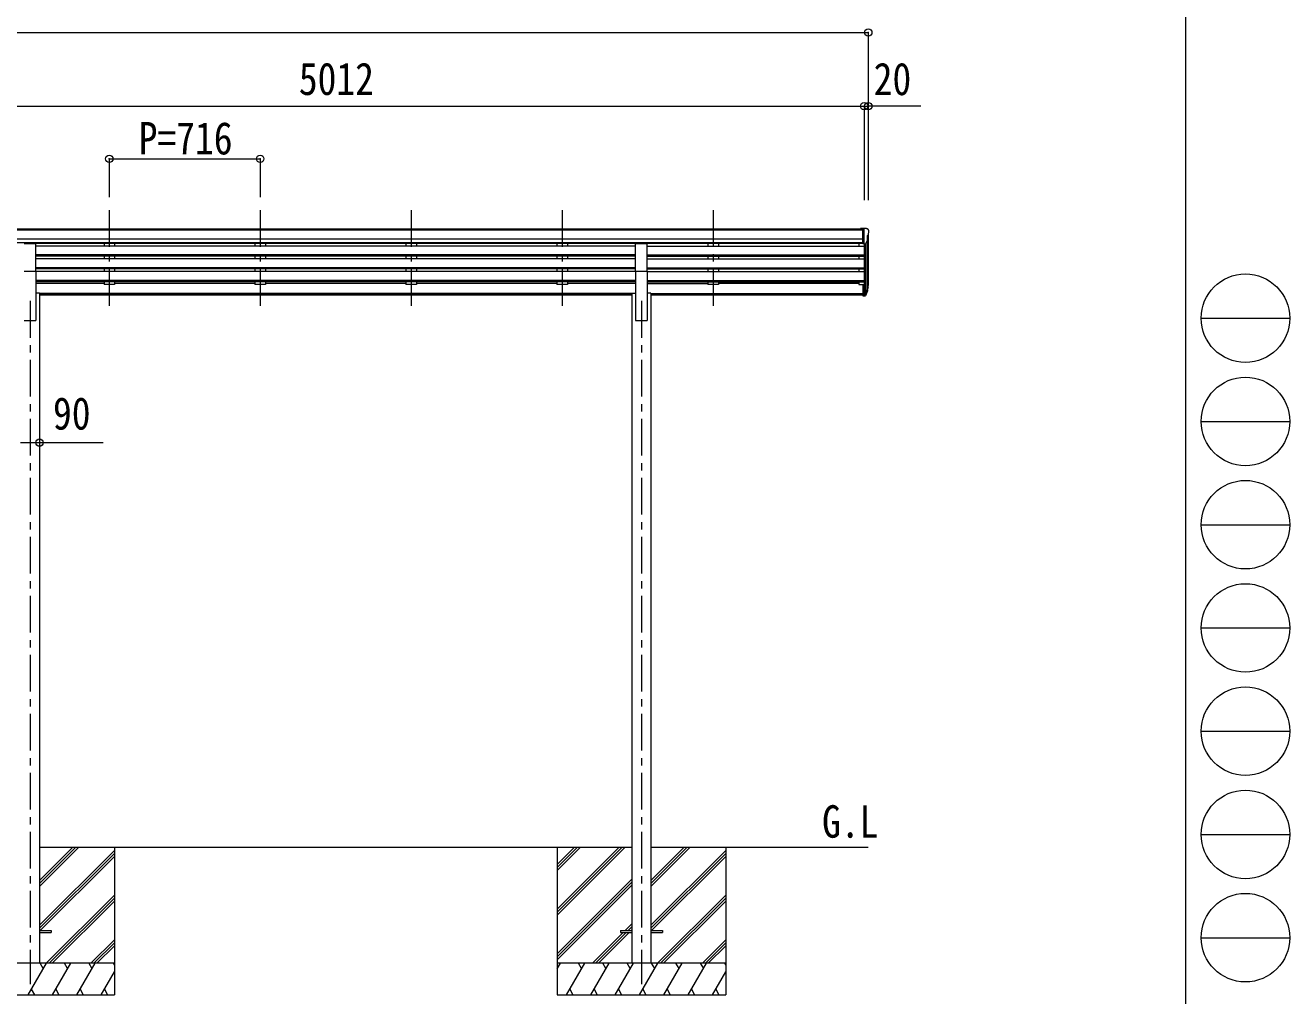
# Model space of a CAD drawing. Units: millimetres at full size, sheet at 1:35; some dimension numbers follow another scale. Extents: x -9837 to 9837, y -6790 to 6790.
# Drawn here: x 3840 to 9837, y -4441 to 165 of the extents above; entities that cross this region are included whole.
import ezdxf
from ezdxf.enums import TextEntityAlignment as Align

# ---------------------------------------------------------------- set-up
doc = ezdxf.new("R2010")
doc.units = ezdxf.units.MM
doc.header["$LTSCALE"] = 35
doc.header["$PDMODE"] = 32
doc.header["$PDSIZE"] = 35
doc.linetypes.add('CHAIN1', pattern=[8, 5, -1, 1, -1])
for name, color, linetype, lineweight in [('0-0_0', 7, 'Continuous', 9), ('0-1_本体', 5, 'CHAIN1', 9), ('0-3_ELV2', 4, 'Continuous', 9), ('0-6_OTH_LINE', 6, 'Continuous', 9), ('F-0_240', 7, 'Continuous', 9)]:
    doc.layers.add(name, color=color, linetype=linetype, lineweight=lineweight)
doc.layers.add('0-7_SHAPE', color=7, linetype='Continuous')
doc.styles.add('ＭＳ ゴシック', font='')
doc.styles.get('ＭＳ ゴシック').set_extended_font_data('MS Gothic')

msp = doc.modelspace()

# ---------------------------------------------------------------- linework, layer by layer
at = {"layer": '0-0_0'}
for p, q in [((3907.74, -3736.01), (6717.34, -3736.01)), ((3907.74, -3921.64), (4093.37, -3736.01)), ((3907.74, -3907.49), (4079.23, -3736.01)), ((3907.74, -3893.35), (4065.08, -3736.01)), ((3907.74, -4105.48), (4262.54, -3750.69)), ((3907.74, -4119.62), (4262.54, -3764.83)), ((4262.54, -3736.01), (4262.54, -4436.01)), ((6362.54, -3736.01), (6362.54, -4436.01)), ((6362.54, -4030.18), (6656.72, -3736.01)), ((6362.54, -4044.32), (6670.86, -3736.01)), ((6362.54, -4058.47), (6685, -3736.01)), ((6362.54, -3846.34), (6472.87, -3736.01)), ((6362.54, -3832.19), (6458.73, -3736.01)), ((6362.54, -3818.05), (6444.58, -3736.01)), ((6807.74, -3736.01), (7838.54, -3736.01)), ((6807.74, -3921.64), (6993.37, -3736.01)), ((6807.74, -3907.49), (6979.23, -3736.01)), ((6807.74, -3893.35), (6965.08, -3736.01)), ((6807.74, -4105.48), (7162.54, -3750.69)), ((6807.74, -4119.62), (7162.54, -3764.83)), ((7162.54, -3736.01), (7162.54, -4436.01)), ((3910, -4131.51), (4262.54, -3778.97)), ((6810, -4131.51), (7162.54, -3778.97)), ((6362.54, -4242.31), (6717.34, -3887.52)), ((6362.54, -4256.46), (6717.34, -3901.66)), ((6362.54, -4270.6), (6717.34, -3915.8)), ((3939.35, -4286.01), (4262.54, -3962.82)), ((3953.49, -4286.01), (4262.54, -3976.96)), ((3967.63, -4286.01), (4262.54, -3991.1)), ((6839.35, -4286.01), (7162.54, -3962.82)), ((6853.49, -4286.01), (7162.54, -3976.96)), ((6867.63, -4286.01), (7162.54, -3991.1)), ((6685.48, -4131.51), (6717.34, -4099.65)), ((6699.62, -4131.51), (6717.34, -4113.79)), ((6713.76, -4131.51), (6717.34, -4127.93)), ((4151.48, -4286.01), (4262.54, -4174.95)), ((4165.62, -4286.01), (4262.54, -4189.09)), ((6530.98, -4286.01), (6676.48, -4140.51)), ((6545.12, -4286.01), (6690.62, -4140.51)), ((6559.26, -4286.01), (6704.76, -4140.51)), ((7051.48, -4286.01), (7162.54, -4174.95)), ((7065.62, -4286.01), (7162.54, -4189.09)), ((4179.76, -4286.01), (4262.54, -4203.23)), ((7079.76, -4286.01), (7162.54, -4203.23)), ((4262.54, -4286.01), (3462.54, -4286.01)), ((3853.69, -4436.01), (3940.3, -4286.01)), ((3925.3, -4311.99), (3910.3, -4286)), ((3969.16, -4436.01), (4055.77, -4286.01)), ((4040.77, -4311.99), (4025.77, -4286.01)), ((4084.63, -4436.01), (4171.24, -4286.01)), ((4141.24, -4286.01), (4156.24, -4311.99)), ((4256.71, -4286.01), (4262.54, -4296.11)), ((7162.54, -4286.01), (6362.54, -4286.01)), ((6362.54, -4313.51), (6378.42, -4286.01)), ((6407.28, -4436.01), (6493.89, -4286.01)), ((6478.89, -4311.99), (6463.89, -4286)), ((6522.75, -4436), (6609.36, -4286.01)), ((6594.36, -4311.99), (6579.35, -4286.01)), ((6638.22, -4436.01), (6724.83, -4286.01)), ((6709.83, -4311.99), (6694.82, -4286.01)), ((6753.69, -4436.01), (6840.3, -4286.01)), ((6825.3, -4311.99), (6810.3, -4286)), ((6869.16, -4436.01), (6955.77, -4286.01)), ((6940.77, -4311.99), (6925.77, -4286.01)), ((6984.63, -4436.01), (7071.24, -4286.01)), ((7041.24, -4286.01), (7056.24, -4311.99)), ((7156.71, -4286.01), (7162.54, -4296.11)), ((4200.1, -4436.01), (4262.54, -4327.87)), ((7100.1, -4436.01), (7162.54, -4327.87)), ((3462.54, -4436.01), (4262.54, -4436.01)), ((3868.69, -4410.03), (3883.69, -4436.01)), ((3984.16, -4410.03), (3999.16, -4436.01)), ((4099.63, -4410.03), (4114.63, -4436.01)), ((4215.1, -4410.03), (4230.1, -4436.01)), ((6362.54, -4436.01), (7162.54, -4436.01)), ((6422.28, -4410.03), (6437.28, -4436.01)), ((6537.75, -4410.03), (6552.75, -4436)), ((6653.22, -4410.02), (6668.22, -4436.01)), ((6768.69, -4410.03), (6783.69, -4436.01)), ((6884.16, -4410.03), (6899.16, -4436.01)), ((6999.63, -4410.03), (7014.63, -4436.01)), ((7115.1, -4410.03), (7130.1, -4436.01))]:
    msp.add_line(p, q, dxfattribs=at)
at = {"layer": '0-1_本体'}
for p, q in [((4238.54, -711.6), (4238.54, -1189.12)), ((4954.54, -711.6), (4954.54, -1189.12)), ((5670.54, -711.6), (5670.54, -1189.12)), ((6386.54, -711.6), (6386.54, -1189.12)), ((7102.54, -711.6), (7102.54, -1189.12)), ((3862.54, -1142.44), (3862.54, -4386.01)), ((6762.54, -1142.44), (6762.54, -4386.01))]:
    msp.add_line(p, q, dxfattribs=at)
at = {"layer": '0-3_ELV2'}
for p, q in [((2823.04, -800.73), (7812.04, -800.73)), ((2823.04, -805.95), (7812.04, -805.95)), ((7812.04, -799.13), (7802.04, -799.21)), ((7802.04, -800.73), (7802.04, -799.21)), ((7812.04, -871.11), (7812.04, -799.13)), ((7830.54, -799.13), (7812.04, -799.13)), ((7818.54, -872.11), (7818.54, -799.13)), ((7830.54, -799.13), (7832.87, -799.27)), ((7832.54, -833.64), (7832.54, -849.91)), ((7838, -830.31), (7832.69, -833.38)), ((7833.63, -799.69), (7837.7, -805.5)), ((7838.54, -829.7), (7838.54, -1064.37)), ((7840.54, -808.5), (7840.54, -809.13)), ((7812.04, -849.48), (2813.04, -849.48)), ((7812.04, -867.33), (2813.04, -867.33)), ((3835.04, -869.76), (3890.04, -869.76)), ((3890.04, -1001.55), (3890.04, -869.76)), ((6735.04, -870.58), (3890.04, -870.58)), ((6735.04, -883.09), (3890.04, -883.09)), ((4213.54, -870.58), (4213.54, -883.09)), ((4263.54, -870.58), (4263.54, -882.99)), ((4929.54, -870.58), (4929.54, -883.09)), ((4979.54, -870.58), (4979.54, -882.99)), ((5645.54, -870.58), (5645.54, -883.09)), ((5695.54, -870.58), (5695.54, -882.99)), ((6361.54, -870.58), (6361.54, -883.09)), ((6411.54, -870.58), (6411.54, -882.99)), ((6735.04, -1001.55), (6735.04, -869.76)), ((6735.04, -869.76), (6790.04, -869.76)), ((6790.04, -1001.55), (6790.04, -869.76)), ((7812.04, -870.68), (6790.04, -870.68)), ((6790.04, -883.09), (7818.54, -883.09)), ((7077.54, -870.58), (7077.54, -883.09)), ((7127.54, -870.58), (7127.54, -882.99)), ((7793.54, -870.58), (7793.54, -883.09)), ((7812.04, -871.11), (7818.54, -871.11)), ((7818.54, -872.11), (7823.75, -871.79)), ((7818.54, -872.11), (7818.54, -1064.73)), ((7824.54, -871.63), (7824.55, -1109.51)), ((7826.16, -870.3), (7835.16, -854.7)), ((7833.57, -857.47), (7833.57, -1091.07)), ((6735.04, -924.96), (3890.04, -924.96)), ((6735.04, -926.46), (3890.04, -926.46)), ((6735.04, -930.78), (3890.04, -930.78)), ((6735.04, -943.63), (3890.04, -943.63)), ((4213.54, -930.78), (4213.54, -943.63)), ((4263.54, -930.78), (4263.54, -943.63)), ((4929.54, -930.78), (4929.54, -943.63)), ((4979.54, -930.78), (4979.54, -943.63)), ((5645.54, -930.78), (5645.54, -943.63)), ((5695.54, -930.78), (5695.54, -943.63)), ((6361.54, -930.78), (6361.54, -943.63)), ((6411.54, -930.78), (6411.54, -943.63)), ((6790.04, -924.96), (7818.54, -924.96)), ((6790.04, -926.46), (7818.54, -926.46)), ((6790.04, -930.78), (7818.54, -930.78)), ((6790.04, -943.63), (7818.54, -943.63)), ((7077.54, -930.78), (7077.54, -943.63)), ((7127.54, -930.78), (7127.54, -943.63)), ((7793.54, -930.78), (7793.54, -943.63)), ((3835.04, -1001.55), (3890.04, -1001.55)), ((6735.04, -985.51), (3890.04, -985.51)), ((6735.04, -987.01), (3890.04, -987.01)), ((6735.04, -991.32), (3890.04, -991.32)), ((3890.04, -1001.55), (3890.04, -1236.01)), ((6735.04, -1004.18), (3890.04, -1004.18)), ((4213.54, -991.32), (4213.54, -1004.08)), ((4263.54, -991.32), (4263.54, -1004.18)), ((4929.54, -991.32), (4929.54, -1004.08)), ((4979.54, -991.32), (4979.54, -1004.18)), ((5645.54, -991.32), (5645.54, -1004.08)), ((5695.54, -991.32), (5695.54, -1004.18)), ((6361.54, -991.32), (6361.54, -1004.08)), ((6411.54, -991.32), (6411.54, -1004.18)), ((6735.04, -1001.55), (6735.04, -1236.01)), ((6735.04, -1001.55), (6790.04, -1001.55)), ((6790.04, -985.51), (7818.54, -985.51)), ((6790.04, -987.01), (7818.54, -987.01)), ((6790.04, -991.32), (7818.54, -991.32)), ((6790.04, -1001.55), (6790.04, -1236.01)), ((6790.04, -1004.18), (7818.54, -1004.18)), ((7077.54, -991.32), (7077.54, -1004.08)), ((7127.54, -991.32), (7127.54, -1004.18)), ((7793.54, -991.32), (7793.54, -1004.18)), ((6735.04, -1046.06), (3890.04, -1046.06)), ((6735.04, -1047.56), (3890.04, -1047.56)), ((6735.04, -1051.87), (3890.04, -1051.87)), ((4213.54, -1060.42), (3890.04, -1060.42)), ((4213.54, -1051.87), (4213.54, -1065.36)), ((4263.54, -1065.36), (4213.54, -1065.36)), ((4263.54, -1051.87), (4263.54, -1065.36)), ((4929.54, -1060.42), (4263.54, -1060.42)), ((4929.54, -1051.87), (4929.54, -1065.36)), ((4979.54, -1065.36), (4929.54, -1065.36)), ((4979.54, -1051.87), (4979.54, -1065.36)), ((5645.54, -1060.42), (4979.54, -1060.42)), ((5645.54, -1051.87), (5645.54, -1065.36)), ((5695.54, -1065.36), (5645.54, -1065.36)), ((5695.54, -1051.87), (5695.54, -1065.36)), ((6361.54, -1060.42), (5695.54, -1060.42)), ((6361.54, -1051.87), (6361.54, -1065.36)), ((6411.54, -1065.36), (6361.54, -1065.36)), ((6411.54, -1051.87), (6411.54, -1065.36)), ((6735.04, -1060.42), (6411.54, -1060.42)), ((6790.04, -1046.06), (7818.54, -1046.06)), ((6790.04, -1047.56), (7818.54, -1047.56)), ((6790.04, -1051.87), (7818.54, -1051.87)), ((6790.04, -1060.42), (7077.54, -1060.42)), ((7077.54, -1051.87), (7077.54, -1065.36)), ((7127.54, -1065.36), (7077.54, -1065.36)), ((7127.54, -1051.87), (7127.54, -1065.36)), ((7793.54, -1060.42), (7127.54, -1060.42)), ((7793.54, -1051.87), (7793.54, -1065.36)), ((7793.54, -1065.36), (7812.04, -1065.36)), ((7812.04, -1064.73), (7812.04, -1118.76)), ((7812.04, -1064.73), (7818.54, -1064.73)), ((7818.54, -1064.73), (7818.54, -1119.5)), ((7836.84, -1077.54), (7833.57, -1084.61)), ((7837.44, -1078.92), (7833.57, -1086.87)), ((3907.74, -1107.01), (3890.04, -1107.01)), ((3907.74, -1107.01), (3907.74, -4286.01)), ((6717.34, -1107.43), (3907.74, -1107.43)), ((6717.34, -1108.83), (3907.74, -1108.83)), ((6717.34, -1116.52), (3907.74, -1116.52)), ((6717.34, -1107.01), (6717.34, -4286.01)), ((6717.34, -1107.01), (6735.04, -1107.01)), ((6807.74, -1107.01), (6790.04, -1107.01)), ((6807.74, -1107.01), (6807.74, -4286.01)), ((6807.74, -1107.43), (7812.04, -1107.43)), ((6807.74, -1108.83), (7812.04, -1108.83)), ((7812.04, -1116.52), (6807.74, -1116.52)), ((7812.04, -1104.86), (7818.54, -1104.86)), ((7812.04, -1109.74), (7818.54, -1109.74)), ((7812.04, -1118.76), (7818.54, -1118.76)), ((7818.54, -1109.76), (7823.67, -1109.76)), ((7818.54, -1111.57), (7823.38, -1111.57)), ((7818.54, -1119.5), (7823.38, -1119.5)), ((7824.97, -1109.08), (7832.73, -1093.68)), ((7834.17, -1094.04), (7825.98, -1110.21)), ((7834.79, -1094.6), (7825.98, -1118.15)), ((7835.13, -1090.19), (7834.79, -1094.6)), ((3835.04, -1236.01), (3890.04, -1236.01)), ((6735.04, -1236.01), (6790.04, -1236.01)), ((3907.74, -4131.51), (3962.54, -4131.51)), ((3962.54, -4131.51), (3962.54, -4140.51)), ((6662.54, -4131.51), (6662.54, -4140.51)), ((6662.54, -4131.51), (6717.34, -4131.51)), ((6807.74, -4131.51), (6862.54, -4131.51)), ((6862.54, -4131.51), (6862.54, -4140.51)), ((3907.74, -4140.51), (3962.54, -4140.51)), ((6662.54, -4140.51), (6717.34, -4140.51)), ((6807.74, -4140.51), (6862.54, -4140.51))]:
    msp.add_line(p, q, dxfattribs=at)
for centre, radius, start, end in [((7832.84, -833.64), 0.3, 120, 180), ((7832.81, -800.27), 1, 35, 86.5), ((7837.54, -808.5), 3, 0, 87), ((7833.63, -825.94), 6.18, 315.00103, 354.2965), ((7638.54, -809.13), 202, 355.05096, 0), ((7823.56, -868.8), 3, 273.5, 330), ((7832.84, -849.91), 0.3, 180, 265.2833), ((7832.57, -853.2), 3, 330, 85.2833), ((7807.95, -1068.04), 30.41, 341.80266, 352.8448), ((7809.36, -1069.8), 29.53, 342.01856, 353.49194)]:
    msp.add_arc(centre, radius, start, end, dxfattribs=at)
for centre, major_axis, ratio, start_param, end_param in [((7750.68, -1063.56), (-87.93, 4.42), 0.541684, 3.060334, 3.2172517), ((7749.89, -1070.24), (89.06, 1.43), 0.57596, 6.1985533, 6.3701348), ((7823.38, -1108.86), (3, 0), 0.90356, 4.712389, 5.7595865), ((7823.38, -1116.79), (-3, 0), 0.90356, 1.5707963, 2.6179939), ((7823.67, -1108.41), (1.5, 0), 0.90356, 4.712389, 5.7595865), ((7748.62, -1070.14), (88.05, 0), 0.90356, 5.9828017, 6.0168888), ((7833.83, -1090.19), (-1.3, 0), 0.90356, 2.9359903, 4.9130961), ((7747.91, -1074), (89.07, 0), 0.90356, 6.0316505, 6.077583)]:
    msp.add_ellipse(centre, major_axis=major_axis, ratio=ratio, start_param=start_param, end_param=end_param, dxfattribs=at)
at = {"layer": '0-6_OTH_LINE'}
for p, q in [((-2225.46, 131.05), (7838.54, 131.05)), ((7838.54, 131.05), (7838.54, -661.6)), ((2806.54, -218.95), (7818.54, -218.95)), ((7818.54, -218.95), (7818.54, -664.36)), ((7818.54, -218.95), (7838.54, -218.95)), ((7838.54, -218.95), (7838.54, -664.36)), ((4238.54, -468.95), (4238.54, -651.41)), ((4238.54, -468.95), (4954.54, -468.95)), ((4954.54, -468.95), (4954.54, -651.41)), ((3817.34, -1815.56), (3907.74, -1815.56))]:
    msp.add_line(p, q, dxfattribs=at)
at = {"layer": '0-6_OTH_LINE', "lineweight": 18}
for p, q in [((8087.37, -218.95), (7838.54, -218.95)), ((3907.74, -1815.56), (4209.35, -1815.56))]:
    msp.add_line(p, q, dxfattribs=at)
at = {"layer": '0-6_OTH_LINE'}
for p in [(7838.54, 131.05), (7818.54, -218.95), (7838.54, -218.95), (4238.54, -468.95), (4954.54, -468.95), (3907.74, -1815.56)]:
    msp.add_point(p, dxfattribs=at)
at = {"layer": 'F-0_240', "color": 5}
msp.add_line((9342.6, 6790), (9342.6, -6790), dxfattribs=at)
at = {"layer": 'F-0_240', "color": 4}
for p, q in [((9417.4, -1225), (9837.4, -1225)), ((9417.4, -1715), (9837.4, -1715)), ((9417.4, -2205), (9837.4, -2205)), ((9417.4, -2695), (9837.4, -2695)), ((9417.4, -3185), (9837.4, -3185)), ((9417.4, -3675), (9837.4, -3675)), ((9417.4, -4165), (9837.4, -4165))]:
    msp.add_line(p, q, dxfattribs=at)
for centre in [(9627.4, -1225), (9627.4, -1715), (9627.4, -2205), (9627.4, -2695), (9627.4, -3185), (9627.4, -3675), (9627.4, -4165)]:
    msp.add_circle(centre, 210, dxfattribs=at)

# ---------------------------------------------------------------- texts
at = {"layer": '0-6_OTH_LINE', "color": 7, "style": 'ＭＳ ゴシック', "width": 0.85}
for s, p in [('5012', (5137.54, -211.95)), ('20', (7864.12, -212.38)), ('P=716', (4377.79, -493.95)), ('90', (3971.47, -1799.96))]:
    msp.add_text(s, height=154, dxfattribs=at).set_placement(p, align=Align.BOTTOM_LEFT)
at = {"layer": '0-7_SHAPE', "style": 'ＭＳ ゴシック', "width": 0.85}
msp.add_text('G.L', height=154, dxfattribs=at).set_placement((7619.21, -3736.66), align=Align.BOTTOM_LEFT)

doc.saveas('drawing.dxf')
